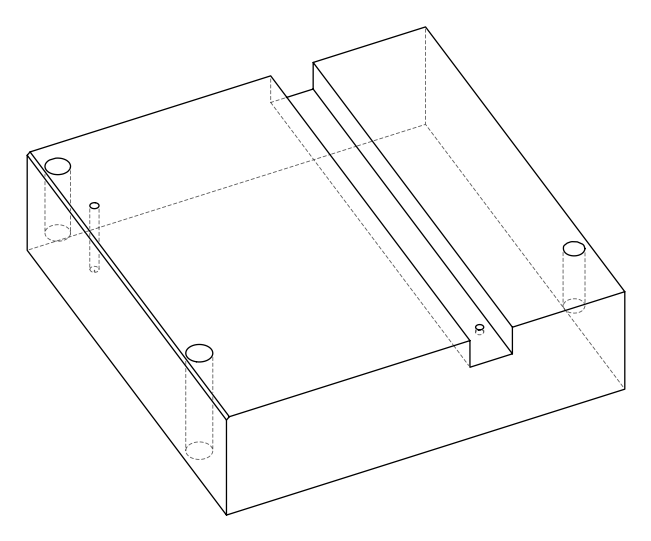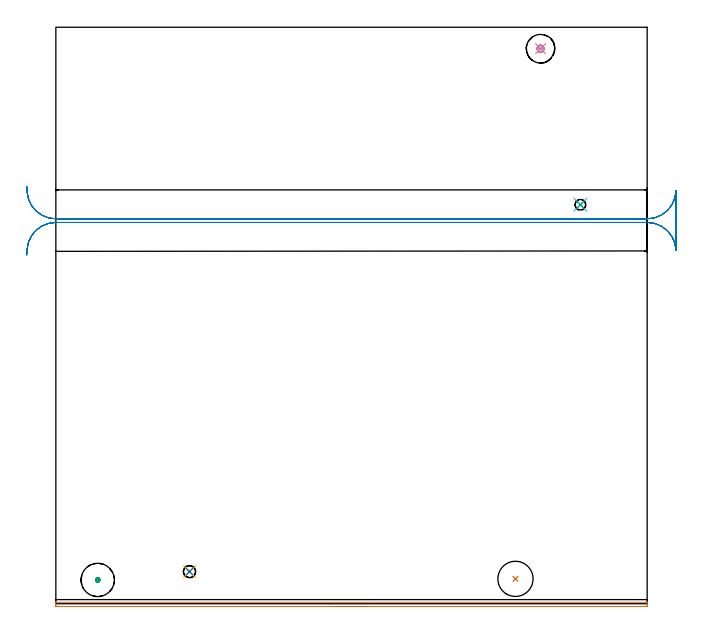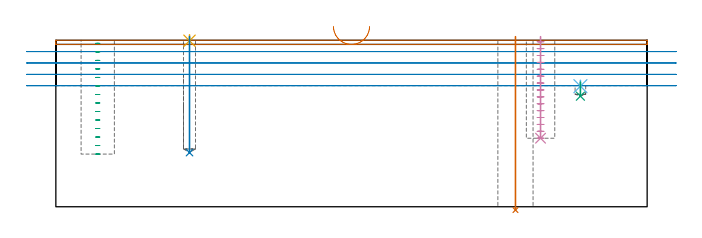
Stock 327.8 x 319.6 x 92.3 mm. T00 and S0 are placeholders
(PLAN: 10 operations, 8 tool changes, 11.9 min)
(1 AREA_MILL | FG_CHAMFER_SURFACE | UGT0205_001 | 2.77 min | 867 mm3)
(2 MILL_RECTANGULAR_SLOT | SLOT_RECTANGULAR | UGT0201_004 | Follow Part, ap 8, ae 75% | 6.4 min | 280998 mm3)
(3 MILL_BLIND_HOLE_FROM_SOLID_MATERIAL | STEP1POCKET | NXT0201_012 | Spiral | 0.65 min | 16708 mm3)
(4 MILL_BLIND_HOLE_FROM_SOLID_MATERIAL_1 | STEP1POCKET_2 | NXT0201_011 | Spiral | 1.11 min | 10606 mm3)
(5 SPOT_DRILL | STEP1POCKET_1 | NXT0321_9005460120000 | 0.03 min | 6 mm3)
(6 SPOT_DRILL_1 | STEP1POCKET_3 | NXT0321_9005460120000 | 0.03 min | 8 mm3)
(7 INDEXABLE_INSERT_DRILL_THROUGH_HOLE_FROM_SOLID | STEP1HOLE | NXT0302_010 | 0.39 min | 27538 mm3)
(8 DRILL_BLIND_HOLE_INTO_CENTER | STEP1POCKET_1 | UGT0301_462 | 0.26 min | 2140 mm3)
(9 DRILL_BLIND_HOLE_INTO_CENTER_1 | STEP1POCKET_3 | NXT0301_030 | 0.04 min | 136 mm3)
(10 BORE_BLIND_HOLE | STEP1POCKET_2 | UGT0332_074 | 0.23 min | 5 mm3)
(TOOL UGT0205_001 | Chamfer Mill 20 x 3 x 45 deg. | D20 FL50 Z2)
(TOOL UGT0201_004 | End Mill 32 mm | D32 FL53 Z6)
(TOOL NXT0201_012 | ENDMILL 16mm [2P460-1600-NA 1630] | D16 FL38 Z6)
(TOOL NXT0201_011 | ENDMILL 12mm [2P460-1200-NA 1630] | D12 FL38 Z6)
(TOOL NXT0321_9005460120000 | NC Spot Drill, 142deg, 12mm, Carbide, Uncoated | D12 PA142 FL30 Z2)
(TOOL NXT0302_010 | Index. Insert Drill 19.5mm [880-D1950L25-05] | D19.5 PA176 FL98 Z2)
(TOOL UGT0301_462 | Carbide Drill 6.7 mm | D6.7 PA118 FL63 Z2)
(TOOL NXT0301_030 | Carbide Drill 5.9mm [860.1-0590-018A1-MM 2214] | D5.9 PA140 FL28 Z2)
(TOOL UGT0332_074 | 15.8 mm Rough Boring Bar | D15.8)
(OP 1 AREA_MILL)
G17 G21 G94 G90
T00 M6
G54
G17 G0 G90 X173.9 Y-1.5 S1061 M3
G43 Z102.3 H0
Z100.
G94 G1 X173.862 Z99.128 F250.
X173.748 Z98.264
X173.559 Z97.412
X173.297 Z96.58
X172.963 Z95.774
X172.56 Z95.
X172.092 Z94.264
X171.56 Z93.572
X170.971 Z92.929
X170.328 Z92.34
X169.636 Z91.808
X168.9 Z91.34
X168.126 Z90.937
X167.32 Z90.603
X166.488 Z90.341
X165.637 Z90.152
X164.772 Z90.038
X163.9 Z90.
X0.302
X0.158 Y-1.499 Z90.001
X0.017 Y-1.493 Z90.004
X0.004 Y-1.491 Z90.005
X0.002 Y-1.219 Z90.277
X0. Y-0.605 Z90.894
Y0.519 Z92.018
Y0.602 Z92.101
X0.003 Y0.703 Z92.195
X0.01 Y0.797 Z92.288
X0.158 Y0.8 Z92.3
X327.642
X327.79 Y0.797 Z92.288
X327.797 Y0.703 Z92.195
X327.8 Y0.602 Z92.101
Y-0.605 Z90.894
X327.798 Y-1.219 Z90.277
X327.796 Y-1.491 Z90.005
X327.783 Y-1.493 Z90.004
X327.642 Y-1.499 Z90.001
X327.498 Y-1.5 Z90.
X163.9
X163.028 Z90.038
X162.164 Z90.152
X161.312 Z90.341
X160.48 Z90.603
X159.674 Z90.937
X158.9 Z91.34
X158.164 Z91.808
X157.472 Z92.34
X156.829 Z92.929
X156.24 Z93.572
X155.709 Z94.264
X155.24 Z95.
X154.837 Z95.774
X154.503 Z96.58
X154.241 Z97.412
X154.052 Z98.264
X153.938 Z99.128
X153.9 Z100.
G0 Z102.3
M5
M2
(OP 2 MILL_RECTANGULAR_SLOT)
G17 G21 G94 G90
T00 M6
G54
G17 G0 G90 X-16.154 Y193.385 S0 M3
G43 Z102.3 H0
Z86.
G94 G1 X-15.97 Y196.379 F250.
G2 X0. Y211.4 R16. F500.
G1 X327.8
G2 X343.79 Y195.966 R16.
G1 X343.8
Y228.834
X343.79
G2 X327.8 Y213.4 R16.
G1 X0.
G2 X-15.97 Y228.421 R16.
G1 X-16.154 Y231.415 F250.
G0 Y193.385 Z79.7
G1 X-15.97 Y196.379
G2 X0. Y211.4 R16. F500.
G1 X327.8
G2 X343.79 Y195.966 R16.
G1 X343.8
Y228.834
X343.79
G2 X327.8 Y213.4 R16.
G1 X0.
G2 X-15.97 Y228.421 R16.
G1 X-16.154 Y231.415 F250.
G0 Y193.385 Z73.4
G1 X-15.97 Y196.379
G2 X0. Y211.4 R16. F500.
G1 X327.8
G2 X343.79 Y195.966 R16.
G1 X343.8
Y228.834
X343.79
G2 X327.8 Y213.4 R16.
G1 X0.
G2 X-15.97 Y228.421 R16.
G1 X-16.154 Y231.415 F250.
G0 Y193.385 Z67.1
G1 X-15.97 Y196.379
G2 X0. Y211.4 R16. F500.
G1 X327.8
G2 X343.79 Y195.966 R16.
G1 X343.8
Y228.834
X343.79
G2 X327.8 Y213.4 R16.
G1 X0.
G2 X-15.97 Y228.421 R16.
G1 X-16.154 Y231.415 F250.
G0 Z102.3
M5
M2
(OP 3 MILL_BLIND_HOLE_FROM_SOLID_MATERIAL)
G17 G21 G94 G90
T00 M6
G54
G17 G0 G90 X23.2 Y13.2 S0 M3
G43 Z102.3 H1
Z90.579
G94 G3 X23.8 Y13.8 R0.6 F250.
X23.2 Y14.4 R0.6
X22. Y13.2 R1.2
X23.2 Y14.4 R-1.2
X22.6 Y13.8 R0.6
X23.2 Y13.2 R0.6
G0 Z85.857
G3 X23.8 Y13.8 R0.6
X23.2 Y14.4 R0.6
X22. Y13.2 R1.2
X23.2 Y14.4 R-1.2
X22.6 Y13.8 R0.6
X23.2 Y13.2 R0.6
G0 Z81.136
G3 X23.8 Y13.8 R0.6
X23.2 Y14.4 R0.6
X22. Y13.2 R1.2
X23.2 Y14.4 R-1.2
X22.6 Y13.8 R0.6
X23.2 Y13.2 R0.6
G0 Z76.414
G3 X23.8 Y13.8 R0.6
X23.2 Y14.4 R0.6
X22. Y13.2 R1.2
X23.2 Y14.4 R-1.2
X22.6 Y13.8 R0.6
X23.2 Y13.2 R0.6
G0 Z71.693
G3 X23.8 Y13.8 R0.6
X23.2 Y14.4 R0.6
X22. Y13.2 R1.2
X23.2 Y14.4 R-1.2
X22.6 Y13.8 R0.6
X23.2 Y13.2 R0.6
G0 Z66.971
G3 X23.8 Y13.8 R0.6
X23.2 Y14.4 R0.6
X22. Y13.2 R1.2
X23.2 Y14.4 R-1.2
X22.6 Y13.8 R0.6
X23.2 Y13.2 R0.6
G0 Z62.25
G3 X23.8 Y13.8 R0.6
X23.2 Y14.4 R0.6
X22. Y13.2 R1.2
X23.2 Y14.4 R-1.2
X22.6 Y13.8 R0.6
X23.2 Y13.2 R0.6
G0 Z57.529
G3 X23.8 Y13.8 R0.6
X23.2 Y14.4 R0.6
X22. Y13.2 R1.2
X23.2 Y14.4 R-1.2
X22.6 Y13.8 R0.6
X23.2 Y13.2 R0.6
G0 Z52.807
G3 X23.8 Y13.8 R0.6
X23.2 Y14.4 R0.6
X22. Y13.2 R1.2
X23.2 Y14.4 R-1.2
X22.6 Y13.8 R0.6
X23.2 Y13.2 R0.6
G0 Z48.086
G3 X23.8 Y13.8 R0.6
X23.2 Y14.4 R0.6
X22. Y13.2 R1.2
X23.2 Y14.4 R-1.2
X22.6 Y13.8 R0.6
X23.2 Y13.2 R0.6
G0 Z43.364
G3 X23.8 Y13.8 R0.6
X23.2 Y14.4 R0.6
X22. Y13.2 R1.2
X23.2 Y14.4 R-1.2
X22.6 Y13.8 R0.6
X23.2 Y13.2 R0.6
G0 Z38.643
G3 X23.8 Y13.8 R0.6
X23.2 Y14.4 R0.6
X22. Y13.2 R1.2
X23.2 Y14.4 R-1.2
X22.6 Y13.8 R0.6
X23.2 Y13.2 R0.6
G0 Z33.921
G3 X23.8 Y13.8 R0.6
X23.2 Y14.4 R0.6
X22. Y13.2 R1.2
X23.2 Y14.4 R-1.2
X22.6 Y13.8 R0.6
X23.2 Y13.2 R0.6
G0 Z29.2
G3 X23.8 Y13.8 R0.6
X23.2 Y14.4 R0.6
X22. Y13.2 R1.2
X23.2 Y14.4 R-1.2
X22.6 Y13.8 R0.6
X23.2 Y13.2 R0.6
G0 Z102.3
M5
M2
(OP 4 MILL_BLIND_HOLE_FROM_SOLID_MATERIAL_1)
G17 G21 G94 G90
T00 M6
G54
G17 G0 G90 X268.7 Y307.7 S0 M3
G43 Z102.3 H1
Z91.48
G94 G3 X269.448 Y308.852 R0.819 F250.
X267.927 Y309.436 R1.152
X266.964 Y306.927 R1.9
X267.927 Y309.436 R-1.9
X267.446 Y308.181 R0.95
X268.7 Y307.7 R0.95
G0 Z87.66
G3 X269.448 Y308.852 R0.819
X267.927 Y309.436 R1.152
X266.964 Y306.927 R1.9
X267.927 Y309.436 R-1.9
X267.446 Y308.181 R0.95
X268.7 Y307.7 R0.95
G0 Z83.84
G3 X269.448 Y308.852 R0.819
X267.927 Y309.436 R1.152
X266.964 Y306.927 R1.9
X267.927 Y309.436 R-1.9
X267.446 Y308.181 R0.95
X268.7 Y307.7 R0.95
G0 Z80.02
G3 X269.448 Y308.852 R0.819
X267.927 Y309.436 R1.152
X266.964 Y306.927 R1.9
X267.927 Y309.436 R-1.9
X267.446 Y308.181 R0.95
X268.7 Y307.7 R0.95
G0 Z76.2
G3 X269.448 Y308.852 R0.819
X267.927 Y309.436 R1.152
X266.964 Y306.927 R1.9
X267.927 Y309.436 R-1.9
X267.446 Y308.181 R0.95
X268.7 Y307.7 R0.95
G0 Z72.38
G3 X269.448 Y308.852 R0.819
X267.927 Y309.436 R1.152
X266.964 Y306.927 R1.9
X267.927 Y309.436 R-1.9
X267.446 Y308.181 R0.95
X268.7 Y307.7 R0.95
G0 Z68.56
G3 X269.448 Y308.852 R0.819
X267.927 Y309.436 R1.152
X266.964 Y306.927 R1.9
X267.927 Y309.436 R-1.9
X267.446 Y308.181 R0.95
X268.7 Y307.7 R0.95
G0 Z64.74
G3 X269.448 Y308.852 R0.819
X267.927 Y309.436 R1.152
X266.964 Y306.927 R1.9
X267.927 Y309.436 R-1.9
X267.446 Y308.181 R0.95
X268.7 Y307.7 R0.95
G0 Z60.92
G3 X269.448 Y308.852 R0.819
X267.927 Y309.436 R1.152
X266.964 Y306.927 R1.9
X267.927 Y309.436 R-1.9
X267.446 Y308.181 R0.95
X268.7 Y307.7 R0.95
G0 Z57.1
G3 X269.448 Y308.852 R0.819
X267.927 Y309.436 R1.152
X266.964 Y306.927 R1.9
X267.927 Y309.436 R-1.9
X267.446 Y308.181 R0.95
X268.7 Y307.7 R0.95
G0 Z53.28
G3 X269.448 Y308.852 R0.819
X267.927 Y309.436 R1.152
X266.964 Y306.927 R1.9
X267.927 Y309.436 R-1.9
X267.446 Y308.181 R0.95
X268.7 Y307.7 R0.95
G0 Z49.46
G3 X269.448 Y308.852 R0.819
X267.927 Y309.436 R1.152
X266.964 Y306.927 R1.9
X267.927 Y309.436 R-1.9
X267.446 Y308.181 R0.95
X268.7 Y307.7 R0.95
G0 Z45.64
G3 X269.448 Y308.852 R0.819
X267.927 Y309.436 R1.152
X266.964 Y306.927 R1.9
X267.927 Y309.436 R-1.9
X267.446 Y308.181 R0.95
X268.7 Y307.7 R0.95
G0 Z41.82
G3 X269.448 Y308.852 R0.819
X267.927 Y309.436 R1.152
X266.964 Y306.927 R1.9
X267.927 Y309.436 R-1.9
X267.446 Y308.181 R0.95
X268.7 Y307.7 R0.95
G0 Z38.
G3 X269.448 Y308.852 R0.819
X267.927 Y309.436 R1.152
X266.964 Y306.927 R1.9
X267.927 Y309.436 R-1.9
X267.446 Y308.181 R0.95
X268.7 Y307.7 R0.95
G0 Z102.3
M5
M2
(OP 5 SPOT_DRILL)
G17 G21 G94 G90
T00 M6
G54
G17 G0 G90 X74.1 Y17.8 S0 M3
G43 Z102.3 H0
G94 G81 G98 Z92.012 F250. R95.3
G80
M5
M2
(OP 6 SPOT_DRILL_1)
G17 G21 G94 G90
T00 M6
G54
G17 G0 G90 X290.8 Y221.2 S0 M3
G43 Z102.3 H0
G94 G81 G98 Z66.846 F250. R70.1
G80
M5
M2
(OP 7 INDEXABLE_INSERT_DRILL_THROUGH_HOLE_FROM_SOLID)
G17 G21 G94 G90
T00 M6
G54
G17 G0 G90 X254.8 Y13.8 S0 M3
G43 Z102.3 H1
G94 G81 G98 Z-1.84 F250. R94.3
G80
M5
M2
(OP 8 DRILL_BLIND_HOLE_INTO_CENTER)
G17 G21 G94 G90
T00 M6
G54
G17 G0 G90 X74.1 Y17.8 S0 M3
G43 Z102.3 H0
G94 G81 G98 Z30. F250. R94.3
G80
M5
M2
(OP 9 DRILL_BLIND_HOLE_INTO_CENTER_1)
G17 G21 G94 G90
T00 M6
G54
G17 G0 G90 X290.8 Y221.2 S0 M3
G43 Z102.3 H1
G94 G81 G98 Z61.3 F250. R69.1
G80
M5
M2
(OP 10 BORE_BLIND_HOLE)
G17 G21 G94 G90
T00 M6
G54
G17 G0 G90 X268.7 Y307.7 S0 M3
G43 Z102.3 H0
G94 G85 G98 Z38. F250. R94.3
G80
M5
M2
